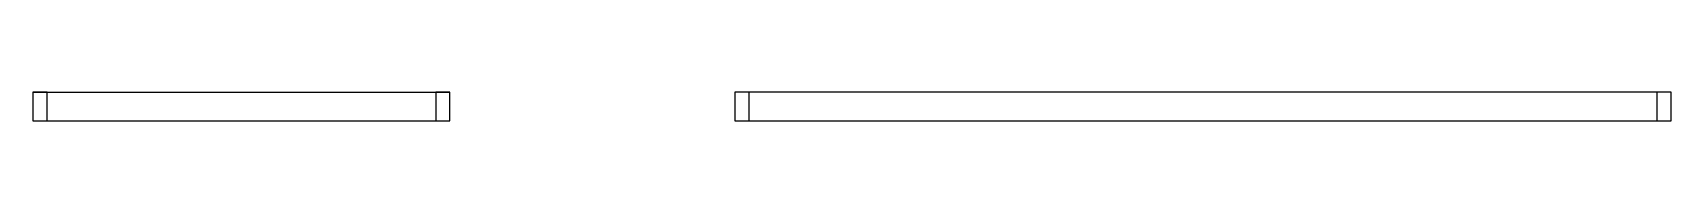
# Model space of a CAD drawing. Header units: millimetres. Extents: x -32864 to 44414, y -51818 to 3927.
# Drawn here: x -32864 to -27113, y -7500 to -7400 of the extents above; entities that cross this region are included whole.
import ezdxf

# ---------------------------------------------------------------- set-up
doc = ezdxf.new("R2010")
doc.units = ezdxf.units.MM
doc.header["$MEASUREMENT"] = 0
doc.layers.add('Elements2', color=54, linetype='Continuous', lineweight=25, true_color=0x7f7f00)

# ---------------------------------------------------------------- blocks, each defined once
blk = doc.blocks.new('VerticalBeamUpperView')
at = {"layer": 'Elements2'}
for p, q in [((100, 50), (0, 50)), ((0, 50), (0, 0)), ((0, 0), (100, 0)), ((100, 0), (100, 50))]:
    blk.add_line(p, q, dxfattribs=at)
blk = doc.blocks.new('SideWallUpperView')
at = {"layer": 'Elements2'}
for p, q in [((100, 1464.5), (100, 0)), ((0, 1414.5), (0, 0))]:
    blk.add_line(p, q, dxfattribs=at)
for p in [(0, 1414.5), (0, 0)]:
    blk.add_blockref('VerticalBeamUpperView', p, dxfattribs=at)
blk = doc.blocks.new('BackWallUpperView')
at = {"layer": 'Elements2'}
for p, q in [((3236.6, 100), (50, 100)), ((50, 0), (3236.6, 0))]:
    blk.add_line(p, q, dxfattribs=at)
at = {"layer": 'Elements2', "rotation": 90}
for p in [(50, 0), (3286.6, 0)]:
    blk.add_blockref('VerticalBeamUpperView', p, dxfattribs=at)

msp = doc.modelspace()

# ---------------------------------------------------------------- block references
at = {"layer": 'Elements2', "rotation": 90}
msp.add_blockref('SideWallUpperView', (-31400, -7500), dxfattribs=at)
at = {"layer": 'Elements2'}
msp.add_blockref('BackWallUpperView', (-30400, -7500), dxfattribs=at)

doc.saveas('drawing.dxf')
